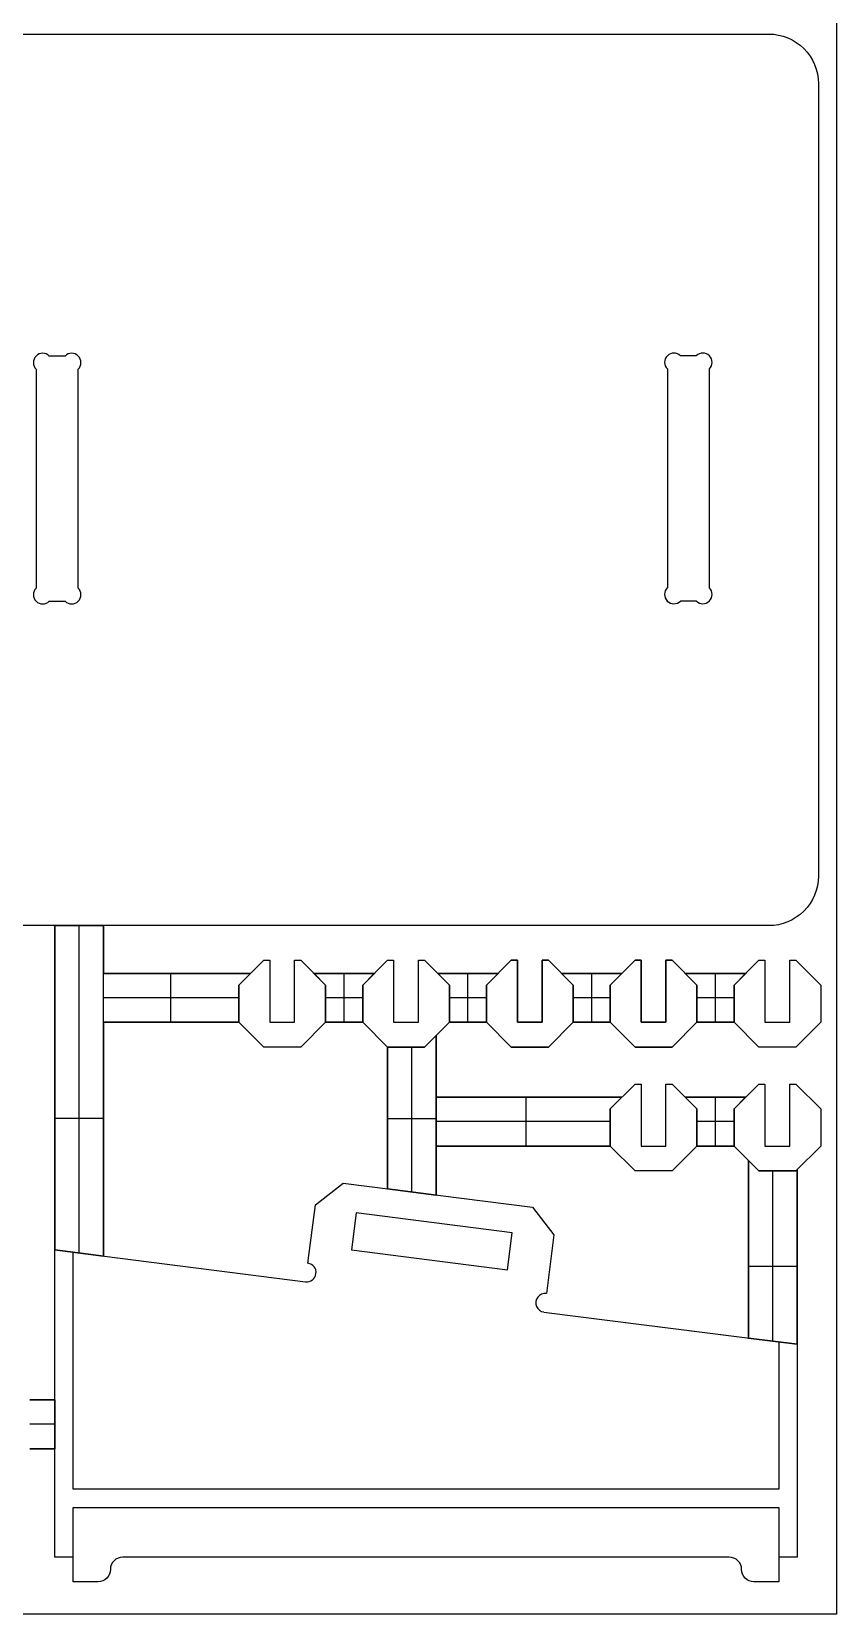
# Model space of a CAD drawing. Extents: x -158 to -62, y -42.7 to 5.3.
# Drawn here: x -78.28 to -62.02, y -42.67 to -10.72 of the extents above; entities that cross this region are included whole.
import ezdxf

# ---------------------------------------------------------------- set-up
doc = ezdxf.new("R2010")
doc.units = 0
doc.header["$MEASUREMENT"] = 0
for name, color, linetype in [('SOLIDS', 4, 'CONTINUOUS'), ('STOCK_PERIMETER', 1, 'CONTINUOUS'), ('TABS', 1, 'CONTINUOUS')]:
    doc.layers.add(name, color=color, linetype=linetype)

msp = doc.modelspace()

# ---------------------------------------------------------------- linework, layer by layer
at = {"layer": 'SOLIDS'}
for p, q in [((-78.187, -17.537, 0.238), (-78.187, -21.956, 0.238)), ((-78.187, -17.537, -0.5), (-78.187, -21.956, -0.5)), ((-78.187, -17.537, -0.5), (-78.187, -17.537, 0.238)), ((-77.603, -17.271, 0.238), (-77.922, -17.271, 0.238)), ((-77.603, -17.271, -0.5), (-77.922, -17.271, -0.5)), ((-77.922, -17.271, -0.5), (-77.922, -17.271, 0.238)), ((-77.603, -17.271, 0.238), (-77.603, -17.271, -0.5)), ((-77.337, -21.956, 0.238), (-77.337, -17.537, 0.238)), ((-77.337, -21.956, -0.5), (-77.337, -17.537, -0.5)), ((-77.337, -17.537, -0.5), (-77.337, -17.537, 0.238)), ((-65.437, -17.532, 0.238), (-65.437, -21.951, 0.238)), ((-65.437, -17.532, -0.5), (-65.437, -21.951, -0.5)), ((-65.437, -17.532, -0.5), (-65.437, -17.532, 0.238)), ((-64.853, -17.266, 0.238), (-65.172, -17.266, 0.238)), ((-64.853, -17.266, -0.5), (-65.172, -17.266, -0.5)), ((-65.172, -17.266, -0.5), (-65.172, -17.266, 0.238)), ((-64.853, -17.266, -0.5), (-64.853, -17.266, 0.238)), ((-64.587, -21.951, 0.238), (-64.587, -17.532, 0.238)), ((-64.587, -21.951, -0.5), (-64.587, -17.532, -0.5)), ((-64.587, -17.532, -0.5), (-64.587, -17.532, 0.238)), ((-78.187, -21.956, -0.5), (-78.187, -21.956, 0.238)), ((-77.337, -21.956, -0.5), (-77.337, -21.956, 0.238)), ((-65.437, -21.951, -0.5), (-65.437, -21.951, 0.238)), ((-64.587, -21.951, -0.5), (-64.587, -21.951, 0.238)), ((-77.923, -22.221, 0.238), (-77.603, -22.221, 0.238)), ((-77.923, -22.221, -0.5), (-77.603, -22.221, -0.5)), ((-77.923, -22.221, -0.5), (-77.923, -22.221, 0.238)), ((-77.603, -22.221, -0.5), (-77.603, -22.221, 0.238)), ((-65.437, -22.216, 0.238), (-65.437, -22.216, -0.5)), ((-65.172, -22.216, 0.238), (-64.853, -22.216, 0.238)), ((-65.172, -22.216, -0.5), (-64.853, -22.216, -0.5)), ((-65.172, -22.216, -0.5), (-65.172, -22.216, 0.238)), ((-64.853, -22.216, -0.5), (-64.853, -22.216, 0.238)), ((-74.09, -29.971, 0.238), (-73.59, -29.471, 0.238)), ((-74.09, -29.971, -0.5), (-73.59, -29.471, -0.5)), ((-73.59, -29.471, 0.238), (-73.465, -29.471, 0.238)), ((-73.59, -29.471, -0.5), (-73.59, -29.471, 0.238)), ((-73.59, -29.471, -0.5), (-73.465, -29.471, -0.5)), ((-73.465, -29.471, 0.238), (-73.465, -30.721, 0.238)), ((-73.465, -29.471, -0.5), (-73.465, -29.471, 0.238)), ((-73.465, -29.471, -0.5), (-73.465, -30.721, -0.5)), ((-72.965, -29.471, 0.238), (-72.84, -29.471, 0.238)), ((-72.965, -30.721, 0.238), (-72.965, -29.471, 0.238)), ((-72.965, -29.471, 0.238), (-72.965, -29.471, -0.5)), ((-72.965, -29.471, -0.5), (-72.84, -29.471, -0.5)), ((-72.965, -30.721, -0.5), (-72.965, -29.471, -0.5)), ((-72.84, -29.471, 0.238), (-72.34, -29.971, 0.238)), ((-72.84, -29.471, -0.5), (-72.84, -29.471, 0.238)), ((-72.84, -29.471, -0.5), (-72.34, -29.971, -0.5)), ((-71.59, -29.971, 0.238), (-71.09, -29.471, 0.238)), ((-71.59, -29.971, -0.5), (-71.09, -29.471, -0.5)), ((-71.09, -29.471, 0.238), (-70.965, -29.471, 0.238)), ((-71.09, -29.471, -0.5), (-71.09, -29.471, 0.238)), ((-71.09, -29.471, -0.5), (-70.965, -29.471, -0.5)), ((-70.965, -29.471, 0.238), (-70.965, -30.721, 0.238)), ((-70.965, -29.471, -0.5), (-70.965, -29.471, 0.238)), ((-70.965, -29.471, -0.5), (-70.965, -30.721, -0.5)), ((-70.465, -29.471, 0.238), (-70.34, -29.471, 0.238)), ((-70.465, -30.721, 0.238), (-70.465, -29.471, 0.238)), ((-70.465, -29.471, 0.238), (-70.465, -29.471, -0.5)), ((-70.465, -29.471, -0.5), (-70.34, -29.471, -0.5)), ((-70.465, -30.721, -0.5), (-70.465, -29.471, -0.5)), ((-70.34, -29.471, 0.238), (-69.84, -29.971, 0.238)), ((-70.34, -29.471, -0.5), (-70.34, -29.471, 0.238)), ((-70.34, -29.471, -0.5), (-69.84, -29.971, -0.5)), ((-69.09, -29.971, 0.238), (-68.59, -29.471, 0.238)), ((-68.59, -29.471, -0.5), (-69.09, -29.971, -0.5)), ((-68.59, -29.471, 0.238), (-68.465, -29.471, 0.238)), ((-68.465, -29.471, -0.5), (-68.59, -29.471, -0.5)), ((-68.59, -29.471, -0.5), (-68.59, -29.471, 0.238)), ((-68.465, -29.471, 0.238), (-68.465, -30.721, 0.238)), ((-68.465, -30.721, -0.5), (-68.465, -29.471, -0.5)), ((-68.465, -29.471, -0.5), (-68.465, -29.471, 0.238)), ((-67.965, -30.721, 0.238), (-67.965, -29.471, 0.238)), ((-67.965, -29.471, 0.238), (-67.84, -29.471, 0.238)), ((-67.84, -29.471, -0.5), (-67.965, -29.471, -0.5)), ((-67.965, -29.471, -0.5), (-67.965, -29.471, 0.238)), ((-67.965, -29.471, -0.5), (-67.965, -30.721, -0.5)), ((-67.84, -29.471, 0.238), (-67.34, -29.971, 0.238)), ((-67.34, -29.971, -0.5), (-67.84, -29.471, -0.5)), ((-67.84, -29.471, -0.5), (-67.84, -29.471, 0.238)), ((-66.59, -29.971, 0.238), (-66.09, -29.471, 0.238)), ((-66.09, -29.471, -0.5), (-66.59, -29.971, -0.5)), ((-66.09, -29.471, 0.238), (-65.965, -29.471, 0.238)), ((-65.965, -29.471, -0.5), (-66.09, -29.471, -0.5)), ((-66.09, -29.471, -0.5), (-66.09, -29.471, 0.238)), ((-65.965, -29.471, 0.238), (-65.965, -30.721, 0.238)), ((-65.965, -30.721, -0.5), (-65.965, -29.471, -0.5)), ((-65.965, -29.471, -0.5), (-65.965, -29.471, 0.238)), ((-65.465, -30.721, 0.238), (-65.465, -29.471, 0.238)), ((-65.465, -29.471, 0.238), (-65.34, -29.471, 0.238)), ((-65.34, -29.471, -0.5), (-65.465, -29.471, -0.5)), ((-65.465, -29.471, -0.5), (-65.465, -29.471, 0.238)), ((-65.465, -29.471, -0.5), (-65.465, -30.721, -0.5)), ((-65.34, -29.471, 0.238), (-64.84, -29.971, 0.238)), ((-64.84, -29.971, -0.5), (-65.34, -29.471, -0.5)), ((-65.34, -29.471, -0.5), (-65.34, -29.471, 0.238)), ((-64.09, -29.971, 0.238), (-63.59, -29.471, 0.238)), ((-64.09, -29.971, -0.5), (-63.59, -29.471, -0.5)), ((-63.59, -29.471, 0.238), (-63.465, -29.471, 0.238)), ((-63.59, -29.471, -0.5), (-63.59, -29.471, 0.238)), ((-63.59, -29.471, -0.5), (-63.465, -29.471, -0.5)), ((-63.465, -29.471, 0.238), (-63.465, -30.721, 0.238)), ((-63.465, -29.471, -0.5), (-63.465, -29.471, 0.238)), ((-63.465, -29.471, -0.5), (-63.465, -30.721, -0.5)), ((-62.965, -29.471, 0.238), (-62.84, -29.471, 0.238)), ((-62.965, -30.721, 0.238), (-62.965, -29.471, 0.238)), ((-62.965, -29.471, 0.238), (-62.965, -29.471, -0.5)), ((-62.965, -29.471, -0.5), (-62.84, -29.471, -0.5)), ((-62.965, -30.721, -0.5), (-62.965, -29.471, -0.5)), ((-62.84, -29.471, 0.238), (-62.34, -29.971, 0.238)), ((-62.84, -29.471, -0.5), (-62.84, -29.471, 0.238)), ((-62.84, -29.471, -0.5), (-62.34, -29.971, -0.5)), ((-74.09, -30.721, 0.238), (-74.09, -29.971, 0.238)), ((-74.09, -30.721, -0.5), (-74.09, -29.971, -0.5)), ((-74.09, -29.971, -0.5), (-74.09, -29.971, 0.238)), ((-72.34, -29.971, 0.238), (-72.34, -30.721, 0.238)), ((-72.34, -29.971, -0.5), (-72.34, -29.971, 0.238)), ((-72.34, -29.971, -0.5), (-72.34, -30.721, -0.5)), ((-71.59, -30.721, 0.238), (-71.59, -29.971, 0.238)), ((-71.59, -30.721, -0.5), (-71.59, -29.971, -0.5)), ((-71.59, -29.971, -0.5), (-71.59, -29.971, 0.238)), ((-69.84, -29.971, 0.238), (-69.84, -30.721, 0.238)), ((-69.84, -29.971, -0.5), (-69.84, -29.971, 0.238)), ((-69.84, -29.971, -0.5), (-69.84, -30.721, -0.5)), ((-69.09, -30.721, 0.238), (-69.09, -29.971, 0.238)), ((-69.09, -29.971, -0.5), (-69.09, -29.971, 0.238)), ((-69.09, -29.971, -0.5), (-69.09, -30.721, -0.5)), ((-67.34, -29.971, 0.238), (-67.34, -30.721, 0.238)), ((-67.34, -30.721, -0.5), (-67.34, -29.971, -0.5)), ((-67.34, -29.971, -0.5), (-67.34, -29.971, 0.238)), ((-66.59, -30.721, 0.238), (-66.59, -29.971, 0.238)), ((-66.59, -29.971, -0.5), (-66.59, -29.971, 0.238)), ((-66.59, -29.971, -0.5), (-66.59, -30.721, -0.5)), ((-64.84, -29.971, 0.238), (-64.84, -30.721, 0.238)), ((-64.84, -30.721, -0.5), (-64.84, -29.971, -0.5)), ((-64.84, -29.971, -0.5), (-64.84, -29.971, 0.238)), ((-64.09, -30.721, 0.238), (-64.09, -29.971, 0.238)), ((-64.09, -30.721, -0.5), (-64.09, -29.971, -0.5)), ((-64.09, -29.971, -0.5), (-64.09, -29.971, 0.238)), ((-62.34, -29.971, 0.238), (-62.34, -30.721, 0.238)), ((-62.34, -29.971, -0.5), (-62.34, -29.971, 0.238)), ((-62.34, -29.971, -0.5), (-62.34, -30.721, -0.5)), ((-73.59, -31.221, 0.238), (-74.09, -30.721, 0.238)), ((-73.59, -31.221, -0.5), (-74.09, -30.721, -0.5)), ((-74.09, -30.721, -0.5), (-74.09, -30.721, 0.238)), ((-73.465, -30.721, 0.238), (-72.965, -30.721, 0.238)), ((-73.465, -30.721, -0.5), (-73.465, -30.721, 0.238)), ((-73.465, -30.721, -0.5), (-72.965, -30.721, -0.5)), ((-72.965, -30.721, -0.5), (-72.965, -30.721, 0.238)), ((-72.34, -30.721, 0.238), (-72.84, -31.221, 0.238)), ((-72.34, -30.721, -0.5), (-72.84, -31.221, -0.5)), ((-72.34, -30.721, -0.5), (-72.34, -30.721, 0.238)), ((-71.09, -31.221, 0.238), (-71.59, -30.721, 0.238)), ((-71.09, -31.221, -0.5), (-71.59, -30.721, -0.5)), ((-71.59, -30.721, -0.5), (-71.59, -30.721, 0.238)), ((-70.965, -30.721, 0.238), (-70.465, -30.721, 0.238)), ((-70.965, -30.721, -0.5), (-70.965, -30.721, 0.238)), ((-70.965, -30.721, -0.5), (-70.465, -30.721, -0.5)), ((-70.465, -30.721, -0.5), (-70.465, -30.721, 0.238)), ((-69.84, -30.721, 0.238), (-70.34, -31.221, 0.238)), ((-69.84, -30.721, -0.5), (-70.34, -31.221, -0.5)), ((-69.84, -30.721, -0.5), (-69.84, -30.721, 0.238)), ((-68.59, -31.221, 0.238), (-69.09, -30.721, 0.238)), ((-69.09, -30.721, -0.5), (-69.09, -30.721, 0.238)), ((-69.09, -30.721, -0.5), (-68.59, -31.221, -0.5)), ((-68.465, -30.721, 0.238), (-67.965, -30.721, 0.238)), ((-68.465, -30.721, 0.238), (-68.465, -30.721, -0.5)), ((-67.965, -30.721, -0.5), (-68.465, -30.721, -0.5)), ((-67.965, -30.721, -0.5), (-67.965, -30.721, 0.238)), ((-67.34, -30.721, 0.238), (-67.84, -31.221, 0.238)), ((-67.84, -31.221, -0.5), (-67.34, -30.721, -0.5)), ((-67.34, -30.721, -0.5), (-67.34, -30.721, 0.238)), ((-66.09, -31.221, 0.238), (-66.59, -30.721, 0.238)), ((-66.59, -30.721, -0.5), (-66.59, -30.721, 0.238)), ((-66.59, -30.721, -0.5), (-66.09, -31.221, -0.5)), ((-65.965, -30.721, 0.238), (-65.465, -30.721, 0.238)), ((-65.465, -30.721, -0.5), (-65.965, -30.721, -0.5)), ((-65.965, -30.721, -0.5), (-65.965, -30.721, 0.238)), ((-65.465, -30.721, 0.238), (-65.465, -30.721, -0.5)), ((-64.84, -30.721, 0.238), (-65.34, -31.221, 0.238)), ((-65.34, -31.221, -0.5), (-64.84, -30.721, -0.5)), ((-64.84, -30.721, -0.5), (-64.84, -30.721, 0.238)), ((-63.59, -31.221, 0.238), (-64.09, -30.721, 0.238)), ((-63.59, -31.221, -0.5), (-64.09, -30.721, -0.5)), ((-64.09, -30.721, -0.5), (-64.09, -30.721, 0.238)), ((-63.465, -30.721, 0.238), (-62.965, -30.721, 0.238)), ((-63.465, -30.721, -0.5), (-63.465, -30.721, 0.238)), ((-63.465, -30.721, -0.5), (-62.965, -30.721, -0.5)), ((-62.965, -30.721, -0.5), (-62.965, -30.721, 0.238)), ((-62.34, -30.721, 0.238), (-62.84, -31.221, 0.238)), ((-62.34, -30.721, -0.5), (-62.84, -31.221, -0.5)), ((-62.34, -30.721, -0.5), (-62.34, -30.721, 0.238)), ((-72.84, -31.221, 0.238), (-73.59, -31.221, 0.238)), ((-72.84, -31.221, -0.5), (-73.59, -31.221, -0.5)), ((-73.59, -31.221, -0.5), (-73.59, -31.221, 0.238)), ((-72.84, -31.221, -0.5), (-72.84, -31.221, 0.238)), ((-70.34, -31.221, 0.238), (-71.09, -31.221, 0.238)), ((-70.34, -31.221, -0.5), (-71.09, -31.221, -0.5)), ((-71.09, -31.221, -0.5), (-71.09, -31.221, 0.238)), ((-70.34, -31.221, -0.5), (-70.34, -31.221, 0.238)), ((-67.84, -31.221, 0.238), (-68.59, -31.221, 0.238)), ((-68.59, -31.221, -0.5), (-68.59, -31.221, 0.238)), ((-68.59, -31.221, -0.5), (-67.84, -31.221, -0.5)), ((-67.84, -31.221, -0.5), (-67.84, -31.221, 0.238)), ((-65.34, -31.221, 0.238), (-66.09, -31.221, 0.238)), ((-66.09, -31.221, -0.5), (-66.09, -31.221, 0.238)), ((-66.09, -31.221, -0.5), (-65.34, -31.221, -0.5)), ((-65.34, -31.221, -0.5), (-65.34, -31.221, 0.238)), ((-62.84, -31.221, 0.238), (-63.59, -31.221, 0.238)), ((-62.84, -31.221, -0.5), (-63.59, -31.221, -0.5)), ((-63.59, -31.221, -0.5), (-63.59, -31.221, 0.238)), ((-62.84, -31.221, -0.5), (-62.84, -31.221, 0.238)), ((-66.59, -32.471, 0.238), (-66.09, -31.971, 0.238)), ((-66.59, -32.471, -0.5), (-66.09, -31.971, -0.5)), ((-66.09, -31.971, 0.238), (-65.965, -31.971, 0.238)), ((-66.09, -31.971, -0.5), (-66.09, -31.971, 0.238)), ((-66.09, -31.971, -0.5), (-65.965, -31.971, -0.5)), ((-65.965, -31.971, 0.238), (-65.965, -33.221, 0.238)), ((-65.965, -31.971, -0.5), (-65.965, -31.971, 0.238)), ((-65.965, -31.971, -0.5), (-65.965, -33.221, -0.5)), ((-65.465, -31.971, 0.238), (-65.34, -31.971, 0.238)), ((-65.465, -33.221, 0.238), (-65.465, -31.971, 0.238)), ((-65.465, -31.971, 0.238), (-65.465, -31.971, -0.5)), ((-65.465, -31.971, -0.5), (-65.34, -31.971, -0.5)), ((-65.465, -33.221, -0.5), (-65.465, -31.971, -0.5)), ((-65.34, -31.971, 0.238), (-64.84, -32.471, 0.238)), ((-65.34, -31.971, -0.5), (-65.34, -31.971, 0.238)), ((-65.34, -31.971, -0.5), (-64.84, -32.471, -0.5)), ((-64.09, -32.471, 0.238), (-63.59, -31.971, 0.238)), ((-64.09, -32.471, -0.5), (-63.59, -31.971, -0.5)), ((-63.59, -31.971, 0.238), (-63.465, -31.971, 0.238)), ((-63.59, -31.971, -0.5), (-63.59, -31.971, 0.238)), ((-63.59, -31.971, -0.5), (-63.465, -31.971, -0.5)), ((-63.465, -31.971, 0.238), (-63.465, -33.221, 0.238)), ((-63.465, -31.971, -0.5), (-63.465, -31.971, 0.238)), ((-63.465, -31.971, -0.5), (-63.465, -33.221, -0.5)), ((-62.965, -31.971, 0.238), (-62.84, -31.971, 0.238)), ((-62.965, -33.221, 0.238), (-62.965, -31.971, 0.238)), ((-62.965, -31.971, 0.238), (-62.965, -31.971, -0.5)), ((-62.965, -31.971, -0.5), (-62.84, -31.971, -0.5)), ((-62.965, -33.221, -0.5), (-62.965, -31.971, -0.5)), ((-62.84, -31.971, 0.238), (-62.34, -32.471, 0.238)), ((-62.84, -31.971, -0.5), (-62.84, -31.971, 0.238)), ((-62.84, -31.971, -0.5), (-62.34, -32.471, -0.5)), ((-66.59, -33.221, 0.238), (-66.59, -32.471, 0.238)), ((-66.59, -33.221, -0.5), (-66.59, -32.471, -0.5)), ((-66.59, -32.471, -0.5), (-66.59, -32.471, 0.238)), ((-64.84, -32.471, 0.238), (-64.84, -33.221, 0.238)), ((-64.84, -32.471, -0.5), (-64.84, -32.471, 0.238)), ((-64.84, -32.471, -0.5), (-64.84, -33.221, -0.5)), ((-64.09, -33.221, 0.238), (-64.09, -32.471, 0.238)), ((-64.09, -33.221, -0.5), (-64.09, -32.471, -0.5)), ((-64.09, -32.471, -0.5), (-64.09, -32.471, 0.238)), ((-62.34, -32.471, 0.238), (-62.34, -33.221, 0.238)), ((-62.34, -32.471, -0.5), (-62.34, -32.471, 0.238)), ((-62.34, -32.471, -0.5), (-62.34, -33.221, -0.5)), ((-66.09, -33.721, 0.238), (-66.59, -33.221, 0.238)), ((-66.09, -33.721, -0.5), (-66.59, -33.221, -0.5)), ((-66.59, -33.221, -0.5), (-66.59, -33.221, 0.238)), ((-65.965, -33.221, 0.238), (-65.465, -33.221, 0.238)), ((-65.965, -33.221, -0.5), (-65.965, -33.221, 0.238)), ((-65.965, -33.221, -0.5), (-65.465, -33.221, -0.5)), ((-65.465, -33.221, -0.5), (-65.465, -33.221, 0.238)), ((-64.84, -33.221, 0.238), (-65.34, -33.721, 0.238)), ((-64.84, -33.221, -0.5), (-65.34, -33.721, -0.5)), ((-64.84, -33.221, -0.5), (-64.84, -33.221, 0.238)), ((-63.59, -33.721, 0.238), (-64.09, -33.221, 0.238)), ((-63.59, -33.721, -0.5), (-64.09, -33.221, -0.5)), ((-64.09, -33.221, -0.5), (-64.09, -33.221, 0.238)), ((-63.465, -33.221, 0.238), (-62.965, -33.221, 0.238)), ((-63.465, -33.221, -0.5), (-63.465, -33.221, 0.238)), ((-63.465, -33.221, -0.5), (-62.965, -33.221, -0.5)), ((-62.965, -33.221, -0.5), (-62.965, -33.221, 0.238)), ((-62.34, -33.221, 0.238), (-62.84, -33.721, 0.238)), ((-62.34, -33.221, -0.5), (-62.84, -33.721, -0.5)), ((-62.34, -33.221, -0.5), (-62.34, -33.221, 0.238)), ((-65.34, -33.721, 0.238), (-66.09, -33.721, 0.238)), ((-65.34, -33.721, -0.5), (-66.09, -33.721, -0.5)), ((-66.09, -33.721, -0.5), (-66.09, -33.721, 0.238)), ((-65.34, -33.721, -0.5), (-65.34, -33.721, 0.238)), ((-62.84, -33.721, 0.238), (-63.59, -33.721, 0.238)), ((-62.84, -33.721, -0.5), (-63.59, -33.721, -0.5)), ((-63.59, -33.721, -0.5), (-63.59, -33.721, 0.238)), ((-62.84, -33.721, -0.5), (-62.84, -33.721, 0.238)), ((-72.547, -34.405, 0.238), (-71.988, -33.972, 0.238)), ((-72.547, -34.405, -0.5), (-71.988, -33.972, -0.5)), ((-71.988, -33.972, 0.238), (-68.164, -34.457, 0.238)), ((-71.988, -33.972, -0.5), (-68.164, -34.457, -0.5)), ((-71.988, -33.972, 0.238), (-71.988, -33.972, -0.5)), ((-72.697, -35.587, 0.238), (-72.547, -34.405, 0.238)), ((-72.697, -35.587, -0.5), (-72.547, -34.405, -0.5)), ((-72.547, -34.405, 0.238), (-72.547, -34.405, -0.5)), ((-68.164, -34.457, 0.238), (-67.731, -35.016, 0.238)), ((-68.164, -34.457, -0.5), (-67.731, -35.016, -0.5)), ((-68.164, -34.457, 0.238), (-68.164, -34.457, -0.5)), ((-71.723, -34.572, 0.238), (-71.817, -35.316, 0.238)), ((-71.723, -34.572, -0.5), (-71.817, -35.316, -0.5)), ((-68.571, -34.973, 0.238), (-71.723, -34.572, 0.238)), ((-68.571, -34.973, -0.5), (-71.723, -34.572, -0.5)), ((-71.723, -34.572, -0.5), (-71.723, -34.572, 0.238)), ((-68.666, -35.717, 0.238), (-68.571, -34.973, 0.238)), ((-68.666, -35.717, -0.5), (-68.571, -34.973, -0.5)), ((-68.571, -34.973, 0.238), (-68.571, -34.973, -0.5)), ((-67.731, -35.016, 0.238), (-67.881, -36.199, 0.238)), ((-67.731, -35.016, -0.5), (-67.881, -36.199, -0.5)), ((-67.731, -35.016, 0.238), (-67.731, -35.016, -0.5)), ((-77.812, -41.519, -0.5), (-77.812, -35.316, -0.5)), ((-77.812, -35.316, -0.137), (-77.437, -35.364, -0.137)), ((-77.812, -41.519, -0.137), (-77.812, -35.316, -0.137)), ((-77.812, -35.316, -0.137), (-77.812, -35.316, -0.5)), ((-77.437, -40.144, -0.137), (-77.437, -35.364, -0.137)), ((-77.437, -40.144, 0.238), (-77.437, -35.364, 0.238)), ((-77.437, -35.364, 0.238), (-77.437, -35.364, -0.137)), ((-71.817, -35.316, 0.238), (-68.666, -35.717, 0.238)), ((-71.817, -35.316, -0.5), (-68.666, -35.717, -0.5)), ((-71.817, -35.316, -0.5), (-71.817, -35.316, 0.238)), ((-72.697, -35.587, 0.238), (-72.697, -35.587, -0.5)), ((-68.666, -35.717, -0.5), (-68.666, -35.717, 0.238)), ((-67.881, -36.199, 0.238), (-67.881, -36.199, -0.5)), ((-67.929, -36.571, 0.238), (-63.187, -37.174, 0.238)), ((-67.929, -36.571, 0.238), (-67.929, -36.571, -0.5)), ((-67.929, -36.571, -0.5), (-62.812, -37.221, -0.5)), ((-63.187, -37.174, 0.238), (-63.187, -40.144, 0.238)), ((-63.187, -37.174, -0.137), (-63.187, -37.174, 0.238)), ((-63.187, -37.174, -0.137), (-62.812, -37.221, -0.137)), ((-63.187, -37.174, -0.137), (-63.187, -40.144, -0.137)), ((-62.812, -37.221, -0.5), (-62.812, -41.519, -0.5)), ((-62.812, -37.221, -0.137), (-62.812, -41.519, -0.137)), ((-62.812, -37.221, -0.137), (-62.812, -37.221, -0.5)), ((-63.187, -40.144, -0.137), (-77.437, -40.144, -0.137)), ((-77.437, -40.144, -0.137), (-77.437, -40.144, 0.238)), ((-63.187, -40.144, 0.238), (-77.437, -40.144, 0.238)), ((-63.187, -40.144, -0.137), (-63.187, -40.144, 0.238)), ((-77.437, -40.519, -0.137), (-77.437, -40.519, 0.238)), ((-77.437, -40.519, -0.137), (-63.187, -40.519, -0.137)), ((-77.437, -41.519, 0.238), (-77.437, -40.519, 0.238)), ((-77.437, -40.519, 0.238), (-63.187, -40.519, 0.238)), ((-77.437, -41.519, -0.137), (-77.437, -40.519, -0.137)), ((-63.187, -40.519, -0.137), (-63.187, -40.519, 0.238)), ((-63.187, -40.519, -0.137), (-63.187, -41.519, -0.137)), ((-63.187, -40.519, 0.238), (-63.187, -41.519, 0.238)), ((-77.437, -41.519, -0.5), (-77.812, -41.519, -0.5)), ((-77.437, -41.519, -0.137), (-77.812, -41.519, -0.137)), ((-77.812, -41.519, -0.137), (-77.812, -41.519, -0.5)), ((-77.437, -42.019, -0.5), (-77.437, -41.519, -0.5)), ((-77.437, -41.519, -0.137), (-77.437, -41.519, 0.238)), ((-77.437, -42.019, 0.238), (-77.437, -41.519, 0.238)), ((-77.437, -42.019, -0.137), (-77.437, -41.519, -0.137)), ((-77.437, -41.519, -0.137), (-77.437, -41.519, -0.5)), ((-63.187, -41.519, -0.5), (-63.187, -42.019, -0.5)), ((-62.812, -41.519, -0.5), (-63.187, -41.519, -0.5)), ((-63.187, -41.519, 0.238), (-63.187, -41.519, -0.137)), ((-63.187, -41.519, 0.238), (-63.187, -42.019, 0.238)), ((-63.187, -41.519, -0.137), (-63.187, -42.019, -0.137)), ((-62.812, -41.519, -0.137), (-63.187, -41.519, -0.137)), ((-63.187, -41.519, -0.137), (-63.187, -41.519, -0.5)), ((-62.812, -41.519, -0.137), (-62.812, -41.519, -0.5)), ((-77.437, -42.019, -0.137), (-77.437, -42.019, 0.238)), ((-77.437, -42.019, -0.137), (-77.437, -42.019, -0.5)), ((-63.187, -42.019, -0.137), (-63.187, -42.019, 0.238)), ((-63.187, -42.019, -0.137), (-63.187, -42.019, -0.5))]:
    msp.add_line(p, q, dxfattribs=at)
msp.add_lwpolyline([(-80.387, -27.771), (-80.387, -11.771, -0.414214), (-79.387, -10.771), (-63.387, -10.771, -0.414214), (-62.387, -11.771), (-62.387, -27.771, -0.414214), (-63.387, -28.771), (-79.387, -28.771, -0.414214)], format="xyb", close=True, dxfattribs=at)
msp.add_lwpolyline([(-80.387, -27.771), (-80.387, -11.771, -0.414214), (-79.387, -10.771), (-63.387, -10.771, -0.414214), (-62.387, -11.771), (-62.387, -27.771, -0.414214), (-63.387, -28.771), (-79.387, -28.771, -0.414214)], format="xyb", close=True, dxfattribs=at)
for points in [[(-77.812, -35.316), (-77.437, -35.364), (-72.744, -35.959, 1), (-72.697, -35.587)], [(-77.437, -35.364), (-72.744, -35.959, 1), (-72.697, -35.587)], [(-63.187, -42.019), (-63.687, -42.019, -0.414214), (-63.937, -41.769, 0.414214), (-64.187, -41.519), (-76.437, -41.519, 0.414214), (-76.687, -41.769, -0.414214), (-76.937, -42.019), (-77.437, -42.019)], [(-63.187, -42.019), (-63.687, -42.019, -0.414214), (-63.937, -41.769, 0.414214), (-64.187, -41.519), (-76.437, -41.519, 0.414214), (-76.687, -41.769, -0.414214), (-76.937, -42.019), (-77.437, -42.019)]]:
    msp.add_lwpolyline(points, format="xyb", dxfattribs=at)
for centre, radius, start, end in [((-78.055, -17.404, 0.238), 0.188, 45, 225), ((-78.055, -17.404, -0.5), 0.188, 45, 225), ((-77.47, -17.404, 0.238), 0.188, 315, 135), ((-77.47, -17.404, -0.5), 0.188, 315, 135), ((-65.305, -17.399, 0.238), 0.187, 45, 225), ((-65.305, -17.399, -0.5), 0.187, 45, 225), ((-64.72, -17.399, 0.238), 0.188, 315, 135), ((-64.72, -17.399, -0.5), 0.188, 315, 135), ((-78.055, -22.089, 0.238), 0.187, 134.8935, 314.8935), ((-78.055, -22.089, -0.5), 0.187, 134.8935, 314.8935), ((-77.47, -22.089, 0.238), 0.187, 225, 45), ((-77.47, -22.089, -0.5), 0.187, 225, 45), ((-65.305, -22.084, 0.238), 0.188, 135, 225), ((-65.305, -22.084, -0.5), 0.187, 135, 225), ((-64.72, -22.084, 0.238), 0.187, 225, 45), ((-64.72, -22.084, -0.5), 0.187, 225, 45), ((-65.305, -22.084, 0.238), 0.188, 225, 315), ((-65.305, -22.084, -0.5), 0.188, 225, 315), ((-67.905, -36.385, 0.238), 0.187, 82.7631, 262.7631), ((-67.905, -36.385, -0.5), 0.187, 82.7631, 262.7631)]:
    msp.add_arc(centre, radius, start, end, dxfattribs=at)
at = {"layer": 'STOCK_PERIMETER'}
msp.add_lwpolyline([(-158.023, -42.674), (-158.023, 5.326), (-62.023, 5.326), (-62.023, -42.674)], close=True, dxfattribs=at)
at = {"layer": 'TABS'}
for p, q in [((-76.828, -28.771, -0.5), (-77.812, -28.771, -0.5)), ((-77.812, -28.771, -0.382), (-77.812, -28.771, -0.5)), ((-77.812, -28.771, -0.382), (-76.828, -28.771, -0.382)), ((-77.812, -28.771, -0.5), (-77.812, -35.316, -0.5)), ((-77.812, -28.771, -0.382), (-77.812, -35.316, -0.382)), ((-77.812, -35.316, -0.441), (-77.812, -28.771, -0.441)), ((-77.32, -35.379, -0.5), (-77.32, -28.771, -0.5)), ((-77.32, -35.379, -0.382), (-77.32, -28.771, -0.382)), ((-76.828, -29.736, -0.5), (-76.828, -28.771, -0.5)), ((-76.828, -29.736, -0.382), (-76.828, -28.771, -0.382)), ((-76.828, -28.771, -0.5), (-76.828, -28.771, -0.382)), ((-76.828, -28.771, -0.441), (-76.828, -29.736, -0.441)), ((-76.828, -29.736, -0.382), (-76.828, -29.736, -0.5)), ((-76.828, -30.721, -0.5), (-76.828, -29.736, -0.5)), ((-76.828, -30.721, -0.382), (-76.828, -29.736, -0.382)), ((-73.856, -29.736, -0.5), (-76.828, -29.736, -0.5)), ((-73.856, -29.736, -0.382), (-76.828, -29.736, -0.382)), ((-76.828, -29.736, -0.441), (-73.856, -29.736, -0.441)), ((-75.468, -29.736, -0.5), (-75.468, -29.736, -0.382)), ((-75.468, -30.721, -0.382), (-75.468, -29.736, -0.382)), ((-75.468, -30.721, -0.5), (-75.468, -29.736, -0.5)), ((-74.09, -29.971, -0.5), (-73.856, -29.736, -0.5)), ((-73.856, -29.736, -0.382), (-74.09, -29.971, -0.382)), ((-74.09, -29.971, -0.5), (-74.09, -29.971, -0.382)), ((-74.09, -29.971, -0.382), (-74.09, -30.721, -0.382)), ((-74.09, -30.721, -0.5), (-74.09, -29.971, -0.5)), ((-73.856, -29.736, -0.382), (-73.856, -29.736, -0.5)), ((-71.356, -29.736, -0.5), (-72.574, -29.736, -0.5)), ((-71.356, -29.736, -0.382), (-72.574, -29.736, -0.382)), ((-72.574, -29.736, -0.5), (-72.574, -29.736, -0.382)), ((-72.34, -29.971, -0.382), (-72.574, -29.736, -0.382)), ((-72.574, -29.736, -0.5), (-72.34, -29.971, -0.5)), ((-72.574, -29.736, -0.441), (-71.356, -29.736, -0.441)), ((-72.34, -29.971, -0.5), (-72.34, -29.971, -0.382)), ((-72.34, -29.971, -0.5), (-72.34, -30.721, -0.5)), ((-72.34, -30.721, -0.382), (-72.34, -29.971, -0.382)), ((-71.965, -30.721, -0.5), (-71.965, -29.736, -0.5)), ((-71.965, -29.736, -0.5), (-71.965, -29.736, -0.382)), ((-71.965, -30.721, -0.382), (-71.965, -29.736, -0.382)), ((-71.59, -29.971, -0.5), (-71.356, -29.736, -0.5)), ((-71.356, -29.736, -0.382), (-71.59, -29.971, -0.382)), ((-71.59, -29.971, -0.5), (-71.59, -29.971, -0.382)), ((-71.59, -30.721, -0.5), (-71.59, -29.971, -0.5)), ((-71.59, -29.971, -0.382), (-71.59, -30.721, -0.382)), ((-71.356, -29.736, -0.382), (-71.356, -29.736, -0.5)), ((-68.856, -29.736, -0.5), (-70.074, -29.736, -0.5)), ((-68.856, -29.736, -0.382), (-70.074, -29.736, -0.382)), ((-70.074, -29.736, -0.5), (-70.074, -29.736, -0.382)), ((-69.84, -29.971, -0.382), (-70.074, -29.736, -0.382)), ((-70.074, -29.736, -0.5), (-69.84, -29.971, -0.5)), ((-70.074, -29.736, -0.441), (-68.856, -29.736, -0.441)), ((-69.84, -29.971, -0.5), (-69.84, -29.971, -0.382)), ((-69.84, -29.971, -0.5), (-69.84, -30.721, -0.5)), ((-69.84, -30.721, -0.382), (-69.84, -29.971, -0.382)), ((-69.465, -30.721, -0.5), (-69.465, -29.736, -0.5)), ((-69.465, -29.736, -0.5), (-69.465, -29.736, -0.382)), ((-69.465, -30.721, -0.382), (-69.465, -29.736, -0.382)), ((-69.09, -29.971, -0.382), (-68.856, -29.736, -0.382)), ((-68.856, -29.736, -0.5), (-69.09, -29.971, -0.5)), ((-69.09, -29.971, -0.5), (-69.09, -29.971, -0.382)), ((-69.09, -29.971, -0.5), (-69.09, -30.721, -0.5)), ((-69.09, -30.721, -0.382), (-69.09, -29.971, -0.382)), ((-68.856, -29.736, -0.5), (-68.856, -29.736, -0.382)), ((-66.356, -29.736, -0.5), (-67.574, -29.736, -0.5)), ((-66.356, -29.736, -0.382), (-67.574, -29.736, -0.382)), ((-67.34, -29.971, -0.5), (-67.574, -29.736, -0.5)), ((-67.574, -29.736, -0.382), (-67.574, -29.736, -0.5)), ((-67.574, -29.736, -0.382), (-67.34, -29.971, -0.382)), ((-67.574, -29.736, -0.441), (-66.356, -29.736, -0.441)), ((-67.34, -29.971, -0.5), (-67.34, -29.971, -0.382)), ((-67.34, -30.721, -0.5), (-67.34, -29.971, -0.5)), ((-67.34, -29.971, -0.382), (-67.34, -30.721, -0.382)), ((-66.965, -30.721, -0.5), (-66.965, -29.736, -0.5)), ((-66.965, -29.736, -0.5), (-66.965, -29.736, -0.382)), ((-66.965, -30.721, -0.382), (-66.965, -29.736, -0.382)), ((-66.59, -29.971, -0.382), (-66.356, -29.736, -0.382)), ((-66.356, -29.736, -0.5), (-66.59, -29.971, -0.5)), ((-66.59, -29.971, -0.5), (-66.59, -29.971, -0.382)), ((-66.59, -29.971, -0.5), (-66.59, -30.721, -0.5)), ((-66.59, -30.721, -0.382), (-66.59, -29.971, -0.382)), ((-66.356, -29.736, -0.5), (-66.356, -29.736, -0.382)), ((-63.856, -29.736, -0.5), (-65.074, -29.736, -0.5)), ((-63.856, -29.736, -0.382), (-65.074, -29.736, -0.382)), ((-64.84, -29.971, -0.5), (-65.074, -29.736, -0.5)), ((-65.074, -29.736, -0.382), (-65.074, -29.736, -0.5)), ((-65.074, -29.736, -0.382), (-64.84, -29.971, -0.382)), ((-65.074, -29.736, -0.441), (-63.856, -29.736, -0.441)), ((-64.84, -29.971, -0.5), (-64.84, -29.971, -0.382)), ((-64.84, -30.721, -0.5), (-64.84, -29.971, -0.5)), ((-64.84, -29.971, -0.382), (-64.84, -30.721, -0.382)), ((-64.465, -30.721, -0.5), (-64.465, -29.736, -0.5)), ((-64.465, -29.736, -0.5), (-64.465, -29.736, -0.382)), ((-64.465, -30.721, -0.382), (-64.465, -29.736, -0.382)), ((-64.09, -29.971, -0.5), (-63.856, -29.736, -0.5)), ((-63.856, -29.736, -0.382), (-64.09, -29.971, -0.382)), ((-64.09, -29.971, -0.5), (-64.09, -29.971, -0.382)), ((-64.09, -30.721, -0.5), (-64.09, -29.971, -0.5)), ((-64.09, -29.971, -0.382), (-64.09, -30.721, -0.382)), ((-63.856, -29.736, -0.382), (-63.856, -29.736, -0.5)), ((-74.09, -30.228, -0.382), (-76.828, -30.228, -0.382)), ((-74.09, -30.228, -0.5), (-76.828, -30.228, -0.5)), ((-74.09, -30.346, -0.382), (-74.09, -30.346, -0.5)), ((-71.59, -30.228, -0.5), (-72.34, -30.228, -0.5)), ((-71.59, -30.228, -0.382), (-72.34, -30.228, -0.382)), ((-72.34, -30.346, -0.382), (-72.34, -30.346, -0.5)), ((-71.59, -30.346, -0.382), (-71.59, -30.346, -0.5)), ((-69.09, -30.228, -0.5), (-69.84, -30.228, -0.5)), ((-69.09, -30.228, -0.382), (-69.84, -30.228, -0.382)), ((-69.84, -30.346, -0.382), (-69.84, -30.346, -0.5)), ((-69.09, -30.346, -0.382), (-69.09, -30.346, -0.5)), ((-66.59, -30.228, -0.5), (-67.34, -30.228, -0.5)), ((-66.59, -30.228, -0.382), (-67.34, -30.228, -0.382)), ((-67.34, -30.346, -0.382), (-67.34, -30.346, -0.5)), ((-66.59, -30.346, -0.382), (-66.59, -30.346, -0.5)), ((-64.09, -30.228, -0.5), (-64.84, -30.228, -0.5)), ((-64.09, -30.228, -0.382), (-64.84, -30.228, -0.382)), ((-64.84, -30.346, -0.382), (-64.84, -30.346, -0.5)), ((-64.09, -30.346, -0.382), (-64.09, -30.346, -0.5)), ((-76.828, -30.721, -0.5), (-76.828, -30.721, -0.382)), ((-76.828, -30.721, -0.5), (-74.09, -30.721, -0.5)), ((-76.828, -30.721, -0.382), (-74.09, -30.721, -0.382)), ((-76.828, -35.441, -0.5), (-76.828, -30.721, -0.5)), ((-76.828, -35.441, -0.382), (-76.828, -30.721, -0.382)), ((-76.828, -30.721, -0.441), (-76.828, -35.441, -0.441)), ((-74.09, -30.721, -0.441), (-76.828, -30.721, -0.441)), ((-75.468, -30.721, -0.5), (-75.468, -30.721, -0.382)), ((-74.09, -30.721, -0.5), (-74.09, -30.721, -0.382)), ((-72.34, -30.721, -0.5), (-72.34, -30.721, -0.382)), ((-72.34, -30.721, -0.5), (-71.59, -30.721, -0.5)), ((-72.34, -30.721, -0.382), (-71.59, -30.721, -0.382)), ((-71.59, -30.721, -0.441), (-72.34, -30.721, -0.441)), ((-71.965, -30.721, -0.5), (-71.965, -30.721, -0.382)), ((-71.59, -30.721, -0.5), (-71.59, -30.721, -0.382)), ((-70.34, -31.221, -0.382), (-70.106, -30.986, -0.382)), ((-70.106, -30.986, -0.5), (-70.34, -31.221, -0.5)), ((-70.106, -32.236, -0.5), (-70.106, -30.986, -0.5)), ((-70.106, -32.236, -0.382), (-70.106, -30.986, -0.382)), ((-70.106, -30.986, -0.5), (-70.106, -30.986, -0.382)), ((-70.106, -30.986, -0.441), (-70.106, -32.236, -0.441)), ((-69.84, -30.721, -0.5), (-69.84, -30.721, -0.382)), ((-69.84, -30.721, -0.5), (-69.09, -30.721, -0.5)), ((-69.84, -30.721, -0.382), (-69.09, -30.721, -0.382)), ((-69.09, -30.721, -0.441), (-69.84, -30.721, -0.441)), ((-69.465, -30.721, -0.5), (-69.465, -30.721, -0.382)), ((-69.09, -30.721, -0.5), (-69.09, -30.721, -0.382)), ((-67.34, -30.721, -0.5), (-67.34, -30.721, -0.382)), ((-67.34, -30.721, -0.5), (-66.59, -30.721, -0.5)), ((-67.34, -30.721, -0.382), (-66.59, -30.721, -0.382)), ((-66.59, -30.721, -0.441), (-67.34, -30.721, -0.441)), ((-66.965, -30.721, -0.5), (-66.965, -30.721, -0.382)), ((-66.59, -30.721, -0.5), (-66.59, -30.721, -0.382)), ((-64.84, -30.721, -0.5), (-64.84, -30.721, -0.382)), ((-64.84, -30.721, -0.5), (-64.09, -30.721, -0.5)), ((-64.84, -30.721, -0.382), (-64.09, -30.721, -0.382)), ((-64.09, -30.721, -0.441), (-64.84, -30.721, -0.441)), ((-64.465, -30.721, -0.5), (-64.465, -30.721, -0.382)), ((-64.09, -30.721, -0.5), (-64.09, -30.721, -0.382)), ((-70.34, -31.221, -0.5), (-71.09, -31.221, -0.5)), ((-71.09, -31.221, -0.5), (-71.09, -31.221, -0.382)), ((-71.09, -31.221, -0.382), (-70.34, -31.221, -0.382)), ((-71.09, -31.221, -0.5), (-71.09, -34.086, -0.5)), ((-71.09, -31.221, -0.382), (-71.09, -34.086, -0.382)), ((-71.09, -34.086, -0.441), (-71.09, -31.221, -0.441)), ((-70.715, -31.221, -0.382), (-70.715, -31.221, -0.5)), ((-70.598, -34.148, -0.5), (-70.598, -31.221, -0.5)), ((-70.598, -34.148, -0.382), (-70.598, -31.221, -0.382)), ((-70.34, -31.221, -0.5), (-70.34, -31.221, -0.382)), ((-70.106, -32.236, -0.382), (-70.106, -32.236, -0.5)), ((-70.106, -33.221, -0.5), (-70.106, -32.236, -0.5)), ((-70.106, -32.236, -0.382), (-70.106, -33.221, -0.382)), ((-66.356, -32.236, -0.5), (-70.106, -32.236, -0.5)), ((-66.356, -32.236, -0.382), (-70.106, -32.236, -0.382)), ((-70.106, -32.236, -0.441), (-66.356, -32.236, -0.441)), ((-68.286, -32.236, -0.5), (-68.286, -32.236, -0.382)), ((-68.286, -33.221, -0.382), (-68.286, -32.236, -0.382)), ((-68.286, -33.221, -0.5), (-68.286, -32.236, -0.5)), ((-66.59, -32.471, -0.5), (-66.356, -32.236, -0.5)), ((-66.356, -32.236, -0.382), (-66.59, -32.471, -0.382)), ((-66.356, -32.236, -0.382), (-66.356, -32.236, -0.5)), ((-63.856, -32.236, -0.5), (-65.074, -32.236, -0.5)), ((-63.856, -32.236, -0.382), (-65.074, -32.236, -0.382)), ((-65.074, -32.236, -0.5), (-65.074, -32.236, -0.382)), ((-64.84, -32.471, -0.382), (-65.074, -32.236, -0.382)), ((-65.074, -32.236, -0.5), (-64.84, -32.471, -0.5)), ((-65.074, -32.236, -0.441), (-63.856, -32.236, -0.441)), ((-64.465, -33.221, -0.5), (-64.465, -32.236, -0.5)), ((-64.465, -32.236, -0.5), (-64.465, -32.236, -0.382)), ((-64.465, -33.221, -0.382), (-64.465, -32.236, -0.382)), ((-64.09, -32.471, -0.5), (-63.856, -32.236, -0.5)), ((-63.856, -32.236, -0.382), (-64.09, -32.471, -0.382)), ((-63.856, -32.236, -0.382), (-63.856, -32.236, -0.5)), ((-66.59, -32.471, -0.5), (-66.59, -32.471, -0.382)), ((-66.59, -32.471, -0.382), (-66.59, -33.221, -0.382)), ((-66.59, -33.221, -0.5), (-66.59, -32.471, -0.5)), ((-64.84, -32.471, -0.5), (-64.84, -32.471, -0.382)), ((-64.84, -32.471, -0.5), (-64.84, -33.221, -0.5)), ((-64.84, -33.221, -0.382), (-64.84, -32.471, -0.382)), ((-64.09, -32.471, -0.5), (-64.09, -32.471, -0.382)), ((-64.09, -33.221, -0.5), (-64.09, -32.471, -0.5)), ((-64.09, -32.471, -0.382), (-64.09, -33.221, -0.382)), ((-76.828, -32.663, -0.5), (-77.812, -32.663, -0.5)), ((-77.812, -32.663, -0.5), (-77.812, -32.663, -0.382)), ((-76.828, -32.663, -0.382), (-77.812, -32.663, -0.382)), ((-76.828, -32.663, -0.5), (-76.828, -32.663, -0.382)), ((-70.106, -32.674, -0.5), (-71.09, -32.674, -0.5)), ((-71.09, -32.674, -0.5), (-71.09, -32.674, -0.382)), ((-70.106, -32.674, -0.382), (-71.09, -32.674, -0.382)), ((-66.59, -32.728, -0.382), (-70.106, -32.728, -0.382)), ((-66.59, -32.728, -0.5), (-70.106, -32.728, -0.5)), ((-66.59, -32.846, -0.382), (-66.59, -32.846, -0.5)), ((-64.09, -32.728, -0.5), (-64.84, -32.728, -0.5)), ((-64.09, -32.728, -0.382), (-64.84, -32.728, -0.382)), ((-64.84, -32.846, -0.382), (-64.84, -32.846, -0.5)), ((-64.09, -32.846, -0.382), (-64.09, -32.846, -0.5)), ((-70.106, -33.221, -0.5), (-66.59, -33.221, -0.5)), ((-70.106, -33.221, -0.382), (-66.59, -33.221, -0.382)), ((-70.106, -33.221, -0.5), (-70.106, -33.221, -0.382)), ((-70.106, -34.211, -0.5), (-70.106, -33.221, -0.5)), ((-70.106, -34.211, -0.382), (-70.106, -33.221, -0.382)), ((-70.106, -33.221, -0.441), (-70.106, -34.211, -0.441)), ((-66.59, -33.221, -0.441), (-70.106, -33.221, -0.441)), ((-68.286, -33.221, -0.5), (-68.286, -33.221, -0.382)), ((-66.59, -33.221, -0.5), (-66.59, -33.221, -0.382)), ((-64.84, -33.221, -0.5), (-64.84, -33.221, -0.382)), ((-64.84, -33.221, -0.5), (-64.09, -33.221, -0.5)), ((-64.84, -33.221, -0.382), (-64.09, -33.221, -0.382)), ((-64.09, -33.221, -0.441), (-64.84, -33.221, -0.441)), ((-64.465, -33.221, -0.5), (-64.465, -33.221, -0.382)), ((-64.09, -33.221, -0.5), (-64.09, -33.221, -0.382)), ((-63.59, -33.721, -0.5), (-63.797, -33.514, -0.5)), ((-63.797, -33.514, -0.382), (-63.797, -33.514, -0.5)), ((-63.797, -33.514, -0.382), (-63.59, -33.721, -0.382)), ((-63.797, -33.514, -0.5), (-63.797, -37.096, -0.5)), ((-63.797, -33.514, -0.382), (-63.797, -37.096, -0.382)), ((-63.797, -37.096, -0.441), (-63.797, -33.514, -0.441)), ((-63.59, -33.721, -0.5), (-63.59, -33.721, -0.382)), ((-62.84, -33.721, -0.5), (-63.59, -33.721, -0.5)), ((-63.59, -33.721, -0.382), (-62.84, -33.721, -0.382)), ((-63.304, -37.159, -0.5), (-63.304, -33.721, -0.5)), ((-63.304, -37.159, -0.382), (-63.304, -33.721, -0.382)), ((-63.215, -33.721, -0.382), (-63.215, -33.721, -0.5)), ((-62.84, -33.721, -0.382), (-62.812, -33.693, -0.382)), ((-62.812, -33.693, -0.5), (-62.84, -33.721, -0.5)), ((-62.84, -33.721, -0.5), (-62.84, -33.721, -0.382)), ((-62.812, -37.221, -0.5), (-62.812, -33.693, -0.5)), ((-62.812, -37.221, -0.382), (-62.812, -33.693, -0.382)), ((-62.812, -33.693, -0.5), (-62.812, -33.693, -0.382)), ((-62.812, -33.693, -0.441), (-62.812, -37.221, -0.441)), ((-71.09, -34.086, -0.5), (-71.09, -34.086, -0.382)), ((-70.106, -34.211, -0.382), (-71.09, -34.086, -0.382)), ((-71.09, -34.086, -0.5), (-70.106, -34.211, -0.5)), ((-70.106, -34.211, -0.382), (-70.106, -34.211, -0.5)), ((-77.812, -35.316, -0.5), (-76.828, -35.441, -0.5)), ((-77.812, -35.316, -0.382), (-77.812, -35.316, -0.5)), ((-76.828, -35.441, -0.382), (-77.812, -35.316, -0.382)), ((-77.437, -35.364, -0.382), (-77.437, -35.364, -0.5)), ((-76.828, -35.441, -0.382), (-76.828, -35.441, -0.5)), ((-62.812, -35.652, -0.5), (-63.797, -35.652, -0.5)), ((-63.797, -35.652, -0.5), (-63.797, -35.652, -0.382)), ((-62.812, -35.652, -0.382), (-63.797, -35.652, -0.382)), ((-62.812, -35.652, -0.5), (-62.812, -35.652, -0.382)), ((-63.797, -37.096, -0.5), (-63.797, -37.096, -0.382)), ((-62.812, -37.221, -0.382), (-63.797, -37.096, -0.382)), ((-63.797, -37.096, -0.5), (-62.812, -37.221, -0.5)), ((-62.812, -37.221, -0.382), (-62.812, -37.221, -0.5)), ((-77.812, -38.346, -0.5), (-78.312, -38.346, -0.5)), ((-77.812, -38.346, -0.382), (-78.312, -38.346, -0.382)), ((-78.312, -38.346, -0.441), (-77.812, -38.346, -0.441)), ((-77.812, -39.33, -0.5), (-77.812, -38.346, -0.5)), ((-77.812, -38.346, -0.382), (-77.812, -38.346, -0.5)), ((-77.812, -38.346, -0.382), (-77.812, -39.33, -0.382)), ((-77.812, -38.838, -0.5), (-78.312, -38.838, -0.5)), ((-77.812, -38.838, -0.382), (-78.312, -38.838, -0.382)), ((-78.312, -39.33, -0.5), (-77.812, -39.33, -0.5)), ((-78.312, -39.33, -0.382), (-77.812, -39.33, -0.382)), ((-77.812, -39.33, -0.441), (-78.312, -39.33, -0.441)), ((-77.812, -39.33, -0.5), (-77.812, -39.33, -0.382))]:
    msp.add_line(p, q, dxfattribs=at)

doc.saveas('drawing.dxf')
